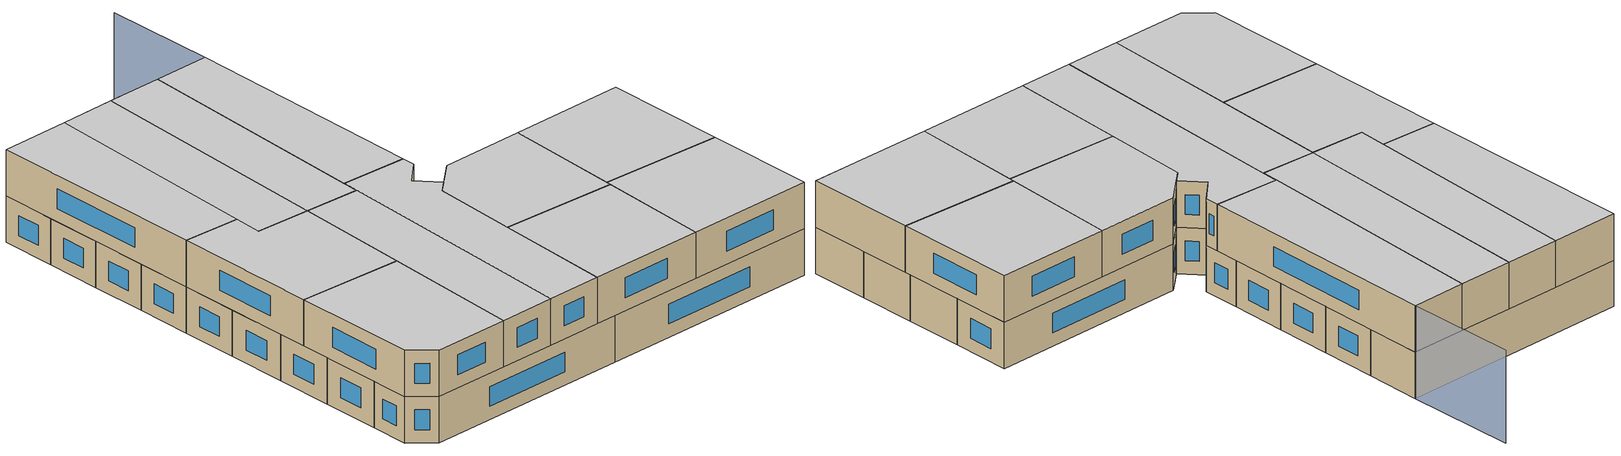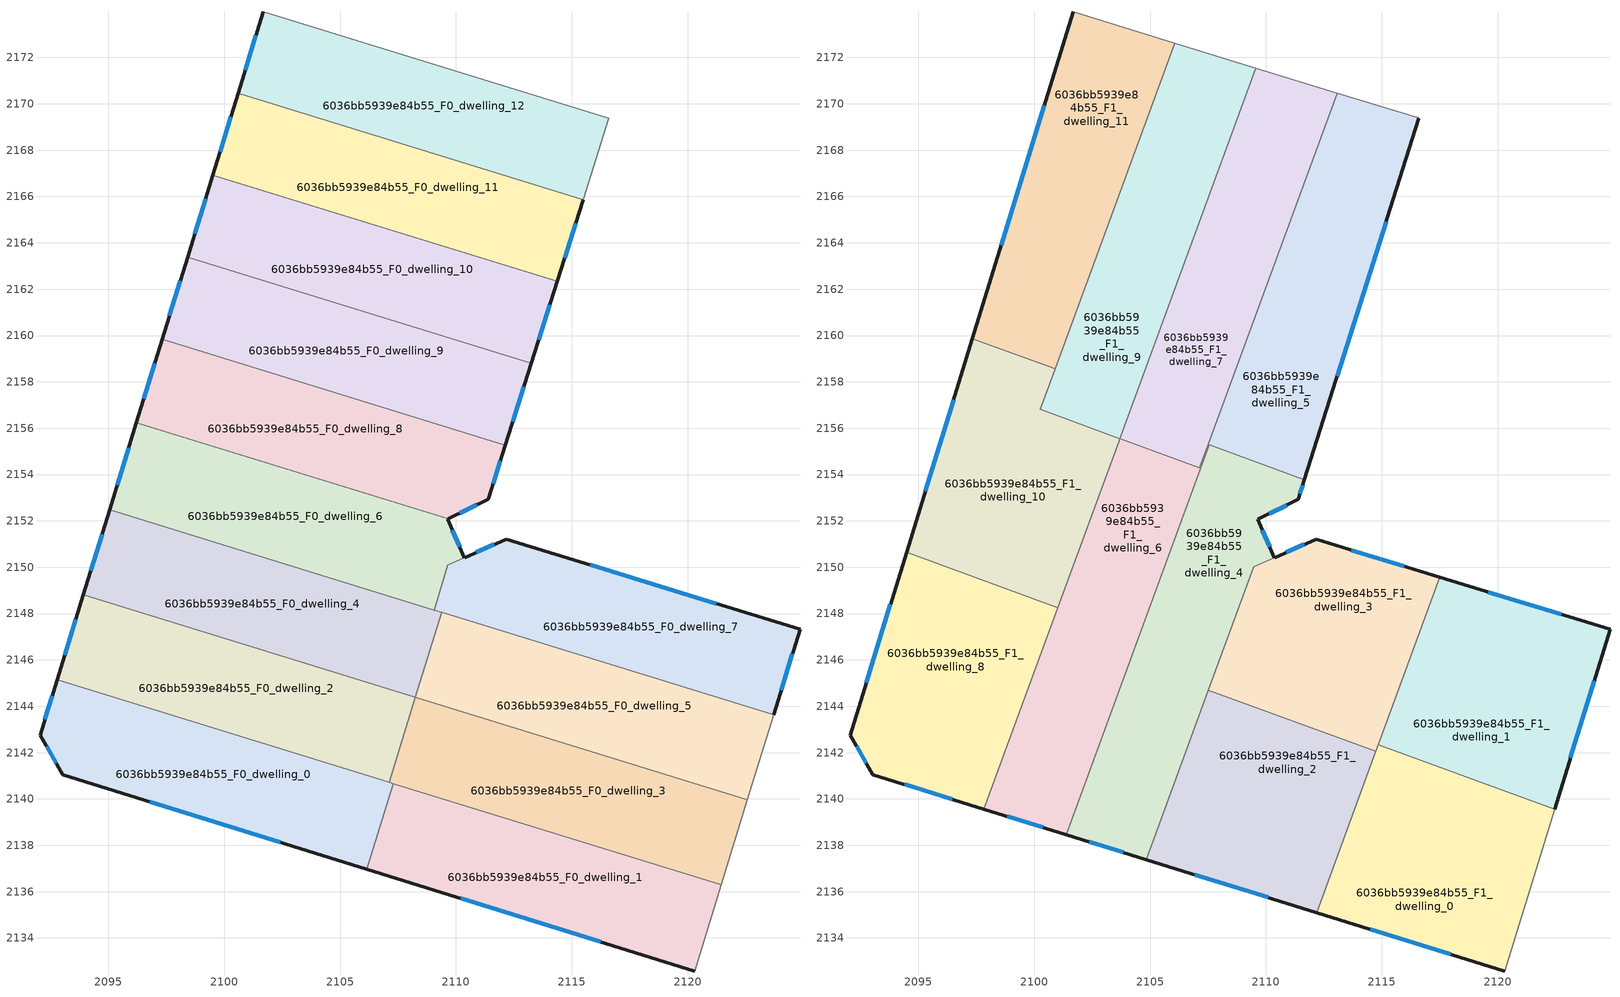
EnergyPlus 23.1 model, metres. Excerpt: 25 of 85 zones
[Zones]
6036bb5939e84b55_F0_dwelling_0
 floor ground (EU_floor_Construction): 2107.3,2140.67 2106.16,2136.97 2093.04,2141.05 2092.05,2142.75 2092.79,2145.14 z0
 wall outside (EU_wall_Construction): 2092.79,2145.14 2092.05,2142.75 2093.04,2141.05 2106.16,2136.97 z0:3
 wall to 6036bb5939e84b55_F0_dwelling_1 (EU_wall_Construction): 2106.16,2136.97 2107.3,2140.67 z0:3
 wall to 6036bb5939e84b55_F0_dwelling_2 (EU_wall_Construction): 2107.12,2140.72 2092.79,2145.14 z0:3
 wall to 6036bb5939e84b55_F0_dwelling_3 (EU_wall_Construction): 2107.3,2140.67 2107.12,2140.72 z0:3
 window (EU_Window_Construction): 2096.79,2139.89 2102.41,2138.14 / 2092.33,2142.27 2092.76,2141.54 / 2092.58,2144.46 2092.26,2143.43 z0.86:2.14
6036bb5939e84b55_F0_dwelling_1
 floor ground (EU_floor_Construction): 2121.45,2136.3 2120.29,2132.57 2106.16,2136.97 2107.3,2140.67 z0
 wall outside (EU_wall_Construction): 2106.16,2136.97 2120.29,2132.57 z0:3
 wall adiabatic (EU_wall_Construction): 2120.29,2132.57 2121.45,2136.3 z0:3
 wall to 6036bb5939e84b55_F0_dwelling_3 (EU_wall_Construction): 2121.45,2136.3 2107.3,2140.67 z0:3
 window (EU_Window_Construction): 2110.2,2135.72 2116.26,2133.83 z0.86:2.14
 ceiling adiabatic (EU_roof_Construction): 2112.19,2135.09 2113.53,2138.74 2107.3,2140.67 2106.16,2136.97 z3
6036bb5939e84b55_F0_dwelling_10
 floor ground (EU_floor_Construction): 2114.37,2162.33 2113.25,2158.81 2098.41,2163.38 2099.51,2166.92 z0
 wall outside (EU_wall_Construction): 2113.25,2158.81 2114.37,2162.33 / 2099.51,2166.92 2098.41,2163.38 z0:3
 wall to 6036bb5939e84b55_F0_dwelling_11 (EU_wall_Construction): 2114.37,2162.33 2099.51,2166.92 z0:3
 wall to 6036bb5939e84b55_F0_dwelling_9 (EU_wall_Construction): 2098.41,2163.38 2113.25,2158.81 z0:3
 window (EU_Window_Construction): 2113.57,2159.81 2114.05,2161.33 / 2099.19,2165.91 2098.73,2164.39 z0.86:2.14
6036bb5939e84b55_F0_dwelling_11
 floor ground (EU_floor_Construction): 2115.49,2165.85 2114.37,2162.33 2099.51,2166.92 2100.59,2170.45 z0
 wall outside (EU_wall_Construction): 2114.37,2162.33 2115.49,2165.85 / 2100.59,2170.45 2099.51,2166.92 z0:3
 wall to 6036bb5939e84b55_F0_dwelling_12 (EU_wall_Construction): 2115.49,2165.85 2100.59,2170.45 z0:3
 window (EU_Window_Construction): 2114.69,2163.34 2115.17,2164.85 / 2100.28,2169.44 2099.82,2167.93 z0.86:2.14
 ceiling adiabatic (EU_roof_Construction): 2103.52,2165.68 2104.79,2169.15 2100.59,2170.45 2099.51,2166.92 z3
6036bb5939e84b55_F0_dwelling_12
 floor ground (EU_floor_Construction): 2116.6,2169.38 2115.49,2165.85 2100.59,2170.45 2101.68,2173.96 z0
 wall outside (EU_wall_Construction): 2101.68,2173.96 2100.59,2170.45 z0:3
 wall adiabatic (EU_wall_Construction): 2115.49,2165.85 2116.6,2169.38 2101.68,2173.96 z0:3
 window (EU_Window_Construction): 2101.37,2172.96 2100.9,2171.45 z0.86:2.14
 ceiling adiabatic (EU_roof_Construction): 2104.79,2169.15 2106.06,2172.62 2101.68,2173.96 2100.59,2170.45 z3
6036bb5939e84b55_F0_dwelling_2
 floor ground (EU_floor_Construction): 2108.25,2144.39 2107.12,2140.72 2092.79,2145.14 2093.92,2148.81 z0
 wall outside (EU_wall_Construction): 2093.92,2148.81 2092.79,2145.14 z0:3
 wall to 6036bb5939e84b55_F0_dwelling_4 (EU_wall_Construction): 2108.25,2144.39 2093.92,2148.81 z0:3
 wall to 6036bb5939e84b55_F0_dwelling_3 (EU_wall_Construction): 2107.12,2140.72 2108.25,2144.39 z0:3
 window (EU_Window_Construction): 2093.59,2147.76 2093.11,2146.19 z0.86:2.14
6036bb5939e84b55_F0_dwelling_3
 floor ground (EU_floor_Construction): 2122.58,2139.97 2121.45,2136.3 2107.12,2140.72 2108.25,2144.39 z0
 wall to 6036bb5939e84b55_F0_dwelling_5 (EU_wall_Construction): 2122.58,2139.97 2108.25,2144.39 z0:3
 wall adiabatic (EU_wall_Construction): 2121.45,2136.3 2122.58,2139.97 z0:3
6036bb5939e84b55_F0_dwelling_4
 floor ground (EU_floor_Construction): 2109.38,2148.05 2108.25,2144.39 2093.92,2148.81 2095.05,2152.47 z0
 wall outside (EU_wall_Construction): 2095.05,2152.47 2093.92,2148.81 z0:3
 wall to 6036bb5939e84b55_F0_dwelling_5 (EU_wall_Construction): 2108.25,2144.39 2109.38,2148.05 z0:3
 wall to 6036bb5939e84b55_F0_dwelling_6 (EU_wall_Construction): 2109.05,2148.15 2095.05,2152.47 z0:3
 wall to 6036bb5939e84b55_F0_dwelling_7 (EU_wall_Construction): 2109.38,2148.05 2109.05,2148.15 z0:3
 window (EU_Window_Construction): 2094.73,2151.43 2094.24,2149.86 z0.86:2.14
6036bb5939e84b55_F0_dwelling_5
 floor ground (EU_floor_Construction): 2123.71,2143.63 2122.58,2139.97 2108.25,2144.39 2109.38,2148.05 z0
 wall adiabatic (EU_wall_Construction): 2122.58,2139.97 2123.71,2143.63 z0:3
 wall to 6036bb5939e84b55_F0_dwelling_7 (EU_wall_Construction): 2123.71,2143.63 2109.38,2148.05 z0:3
6036bb5939e84b55_F0_dwelling_6
 floor ground (EU_floor_Construction): 2109.67,2152.08 2109.64,2152.07 2110.36,2150.42 2109.66,2150.1 2109.05,2148.15 2095.05,2152.47 2096.21,2156.24 z0
 wall outside (EU_wall_Construction): 2096.21,2156.24 2095.05,2152.47 / 2110.36,2150.42 2109.64,2152.07 2109.67,2152.08 z0:3
 wall to 6036bb5939e84b55_F0_dwelling_8 (EU_wall_Construction): 2109.67,2152.08 2096.21,2156.24 z0:3
 wall to 6036bb5939e84b55_F0_dwelling_7 (EU_wall_Construction): 2109.66,2150.1 2110.36,2150.42 / 2109.05,2148.15 2109.65,2150.1 z0:3
 window (EU_Window_Construction): 2095.88,2155.16 2095.38,2153.55 / 2110.16,2150.89 2109.85,2151.6 z0.86:2.14
6036bb5939e84b55_F0_dwelling_7
 floor ground (EU_floor_Construction): 2124.85,2147.32 2123.71,2143.63 2109.05,2148.15 2109.66,2150.1 2112.16,2151.21 z0
 wall outside (EU_wall_Construction): 2123.71,2143.63 2124.85,2147.32 2112.16,2151.21 2110.37,2150.42 z0:3
 window (EU_Window_Construction): 2111.65,2150.98 2110.88,2150.64 / 2121.22,2148.43 2115.78,2150.1 / 2124.03,2144.68 2124.52,2146.27 z0.86:2.14
6036bb5939e84b55_F0_dwelling_8
 floor ground (EU_floor_Construction): 2112.13,2155.27 2111.39,2152.93 2109.67,2152.08 2096.21,2156.24 2097.32,2159.84 z0
 wall outside (EU_wall_Construction): 2097.32,2159.84 2096.21,2156.24 / 2109.67,2152.08 2111.39,2152.93 2112.13,2155.27 z0:3
 wall to 6036bb5939e84b55_F0_dwelling_9 (EU_wall_Construction): 2112.13,2155.27 2097.32,2159.84 z0:3
 window (EU_Window_Construction): 2097,2158.81 2096.53,2157.27 / 2111.6,2153.6 2111.92,2154.6 / 2110.16,2152.33 2110.9,2152.69 z0.86:2.14
6036bb5939e84b55_F0_dwelling_9
 floor ground (EU_floor_Construction): 2113.25,2158.81 2112.13,2155.27 2097.32,2159.84 2098.41,2163.38 z0
 wall outside (EU_wall_Construction): 2112.13,2155.27 2113.25,2158.81 / 2098.41,2163.38 2097.32,2159.84 z0:3
 window (EU_Window_Construction): 2112.45,2156.28 2112.93,2157.8 / 2098.1,2162.37 2097.63,2160.85 z0.86:2.14
 ceiling adiabatic (EU_roof_Construction): 2107.96,2156.56 2109.24,2160.04 2105.74,2161.12 2104.46,2157.64 z3
6036bb5939e84b55_F1_dwelling_0
 floor to 6036bb5939e84b55_F0_dwelling_1 (EU_floor_Construction): 2121.45,2136.3 2120.29,2132.57 2112.19,2135.09 2113.53,2138.74 z3
 floor to 6036bb5939e84b55_F0_dwelling_3 (EU_floor_Construction): 2122.45,2139.56 2121.45,2136.3 2113.53,2138.74 2114.85,2142.35 2114.87,2142.34 z3
 wall outside (EU_wall_Construction): 2112.19,2135.09 2120.29,2132.57 z3:6
 wall to 6036bb5939e84b55_F1_dwelling_1 (EU_wall_Construction): 2122.45,2139.56 2114.85,2142.35 z3:6
 wall adiabatic (EU_wall_Construction): 2120.29,2132.57 2122.45,2139.56 z3:6
 wall to 6036bb5939e84b55_F1_dwelling_2 (EU_wall_Construction): 2114.74,2142.05 2112.19,2135.09 z3:6
 wall to 6036bb5939e84b55_F1_dwelling_3 (EU_wall_Construction): 2114.85,2142.35 2114.74,2142.05 z3:6
 window (EU_Window_Construction): 2114.51,2134.37 2117.98,2133.29 z3.86:5.14
 ceiling to 6036bb5939e84b55_F2_dwelling_0 (EU_floor_Construction): 2120.29,2132.57 2122.45,2139.56 2114.85,2142.35 2112.19,2135.09 z6
6036bb5939e84b55_F1_dwelling_1
 floor to 6036bb5939e84b55_F0_dwelling_5 (EU_floor_Construction): 2123.71,2143.63 2122.58,2139.97 2114.87,2142.34 2114.85,2142.35 2116.18,2145.95 z3
 floor to 6036bb5939e84b55_F0_dwelling_7 (EU_floor_Construction): 2124.85,2147.32 2123.71,2143.63 2116.18,2145.95 2117.5,2149.57 z3
 floor to 6036bb5939e84b55_F0_dwelling_3 (EU_floor_Construction): 2122.58,2139.97 2122.45,2139.56 2114.87,2142.34 z3
 wall outside (EU_wall_Construction): 2122.45,2139.56 2124.85,2147.32 2117.5,2149.57 z3:6
 wall to 6036bb5939e84b55_F1_dwelling_3 (EU_wall_Construction): 2117.5,2149.57 2114.85,2142.35 z3:6
 window (EU_Window_Construction): 2123.14,2141.78 2124.16,2145.1 / 2122.75,2147.96 2119.6,2148.93 z3.86:5.14
 ceiling to 6036bb5939e84b55_F2_dwelling_1 (EU_floor_Construction): 2122.45,2139.56 2124.85,2147.32 2117.5,2149.57 2114.85,2142.35 z6
6036bb5939e84b55_F1_dwelling_10
 floor to 6036bb5939e84b55_F0_dwelling_6 (EU_floor_Construction): 2103.16,2154.09 2101.8,2150.39 2095.05,2152.47 2096.21,2156.24 z3
 floor to 6036bb5939e84b55_F0_dwelling_8 (EU_floor_Construction): 2100.9,2158.56 2100.26,2156.81 2103.7,2155.55 2103.66,2155.46 2103.16,2154.09 2096.21,2156.24 2097.32,2159.84 2097.85,2159.68 z3
 floor to 6036bb5939e84b55_F0_dwelling_4 (EU_floor_Construction): 2101.8,2150.39 2101.02,2148.26 2094.49,2150.65 2095.05,2152.47 z3
 wall outside (EU_wall_Construction): 2097.33,2159.87 2094.49,2150.66 z3:6
 wall to 6036bb5939e84b55_F1_dwelling_11 (EU_wall_Construction): 2100.9,2158.56 2097.33,2159.87 z3:6
 wall to 6036bb5939e84b55_F1_dwelling_6 (EU_wall_Construction): 2101.02,2148.26 2103.66,2155.46 2103.7,2155.55 z3:6
 wall to 6036bb5939e84b55_F1_dwelling_8 (EU_wall_Construction): 2094.49,2150.66 2101.02,2148.26 z3:6
 wall to 6036bb5939e84b55_F1_dwelling_9 (EU_wall_Construction): 2103.69,2155.55 2100.26,2156.81 2100.9,2158.56 z3:6
 window (EU_Window_Construction): 2096.52,2157.24 2095.3,2153.29 z3.86:5.14
 ceiling to 6036bb5939e84b55_F2_dwelling_10 (EU_floor_Construction): 2101.02,2148.26 2103.66,2155.46 2103.7,2155.55 2100.26,2156.81 2100.9,2158.56 2097.33,2159.87 2094.49,2150.66 z6
6036bb5939e84b55_F1_dwelling_11
 floor to 6036bb5939e84b55_F0_dwelling_9 (EU_floor_Construction): 2102.24,2162.2 2100.96,2158.72 2097.85,2159.68 2097.33,2159.87 2098.41,2163.38 z3
 floor to 6036bb5939e84b55_F0_dwelling_10 (EU_floor_Construction): 2103.52,2165.68 2102.24,2162.2 2098.41,2163.38 2099.51,2166.92 z3
 floor to 6036bb5939e84b55_F0_dwelling_8 (EU_floor_Construction): 2100.96,2158.72 2100.9,2158.56 2097.85,2159.68 z3
 floor adiabatic (EU_floor_Construction): 2106.06,2172.62 2103.52,2165.68 2099.51,2166.92 2101.68,2173.96 z3
 wall outside (EU_wall_Construction): 2101.68,2173.96 2097.33,2159.87 z3:6
 wall adiabatic (EU_wall_Construction): 2106.06,2172.62 2101.68,2173.96 z3:6
 wall to 6036bb5939e84b55_F1_dwelling_9 (EU_wall_Construction): 2100.9,2158.56 2106.06,2172.62 z3:6
 window (EU_Window_Construction): 2100.44,2169.94 2098.57,2163.9 z3.86:5.14
 ceiling to 6036bb5939e84b55_F2_dwelling_11 (EU_floor_Construction): 2100.9,2158.56 2106.06,2172.62 2101.68,2173.96 2097.33,2159.87 z6
6036bb5939e84b55_F1_dwelling_2
 floor to 6036bb5939e84b55_F0_dwelling_3 (EU_floor_Construction): 2114.74,2142.05 2113.53,2138.74 2107.12,2140.72 2108.25,2144.39 2109.03,2144.15 z3
 floor to 6036bb5939e84b55_F0_dwelling_5 (EU_floor_Construction): 2109.03,2144.15 2108.25,2144.39 2108.26,2144.43 z3
 floor to 6036bb5939e84b55_F0_dwelling_2 (EU_floor_Construction): 2108.25,2144.39 2107.12,2140.72 2106.16,2141.02 2107.49,2144.62 z3
 floor to 6036bb5939e84b55_F0_dwelling_0 (EU_floor_Construction): 2107.3,2140.67 2106.16,2136.97 2104.83,2137.38 2106.16,2141.02 z3
 floor adiabatic (EU_floor_Construction): 2113.53,2138.74 2112.19,2135.09 2106.16,2136.97 2107.3,2140.67 z3
 floor to 6036bb5939e84b55_F0_dwelling_4 (EU_floor_Construction): 2108.26,2144.43 2108.25,2144.39 2107.49,2144.62 2107.52,2144.7 z3
 wall outside (EU_wall_Construction): 2104.83,2137.38 2112.19,2135.09 z3:6
 wall to 6036bb5939e84b55_F1_dwelling_3 (EU_wall_Construction): 2114.74,2142.05 2107.52,2144.7 z3:6
 wall to 6036bb5939e84b55_F1_dwelling_4 (EU_wall_Construction): 2107.52,2144.7 2104.83,2137.38 z3:6
 window (EU_Window_Construction): 2106.93,2136.73 2110.09,2135.75 z3.86:5.14
 ceiling to 6036bb5939e84b55_F2_dwelling_2 (EU_floor_Construction): 2112.19,2135.09 2114.74,2142.05 2107.52,2144.7 2104.83,2137.38 z6
6036bb5939e84b55_F1_dwelling_3
 floor to 6036bb5939e84b55_F0_dwelling_7 (EU_floor_Construction): 2117.5,2149.57 2116.18,2145.95 2109.05,2148.15 2109.65,2150.1 2112.16,2151.21 z3
 floor to 6036bb5939e84b55_F0_dwelling_5 (EU_floor_Construction): 2116.18,2145.95 2114.85,2142.35 2109.03,2144.15 2108.26,2144.43 2109.38,2148.05 z3
 floor to 6036bb5939e84b55_F0_dwelling_4 (EU_floor_Construction): 2109.38,2148.05 2108.26,2144.43 2107.52,2144.7 2108.81,2148.23 z3
 floor to 6036bb5939e84b55_F0_dwelling_3 (EU_floor_Construction): 2114.85,2142.35 2114.74,2142.05 2109.03,2144.15 z3
 floor to 6036bb5939e84b55_F0_dwelling_6 (EU_floor_Construction): 2109.65,2150.1 2109.05,2148.15 2108.81,2148.23 2109.46,2150.01 z3
 wall outside (EU_wall_Construction): 2117.5,2149.57 2112.16,2151.21 2110.37,2150.42 z3:6
 wall to 6036bb5939e84b55_F1_dwelling_4 (EU_wall_Construction): 2110.36,2150.42 2109.47,2150.02 / 2109.46,2150.01 2107.52,2144.7 z3:6
 window (EU_Window_Construction): 2111.65,2150.98 2110.88,2150.64 / 2115.98,2150.04 2113.69,2150.74 z3.86:5.14
 ceiling to 6036bb5939e84b55_F2_dwelling_3 (EU_floor_Construction): 2114.74,2142.05 2117.5,2149.57 2112.16,2151.21 2109.47,2150.02 2107.52,2144.7 z6
6036bb5939e84b55_F1_dwelling_4
 floor to 6036bb5939e84b55_F0_dwelling_4 (EU_floor_Construction): 2108.81,2148.23 2107.49,2144.62 2104.03,2145.69 2105.35,2149.29 z3
 floor to 6036bb5939e84b55_F0_dwelling_2 (EU_floor_Construction): 2107.49,2144.62 2106.16,2141.02 2102.7,2142.08 2104.03,2145.69 z3
 floor to 6036bb5939e84b55_F0_dwelling_8 (EU_floor_Construction): 2111.66,2153.77 2111.39,2152.93 2109.67,2152.08 2106.71,2153 2107.55,2155.28 z3
 floor to 6036bb5939e84b55_F0_dwelling_0 (EU_floor_Construction): 2106.16,2141.02 2104.83,2137.38 2101.38,2138.46 2102.7,2142.08 z3
 floor to 6036bb5939e84b55_F0_dwelling_6 (EU_floor_Construction): 2109.67,2152.08 2109.64,2152.07 2110.36,2150.42 2109.47,2150.02 2108.81,2148.23 2105.35,2149.29 2106.71,2153 z3
 wall outside (EU_wall_Construction): 2101.38,2138.46 2104.83,2137.38 / 2110.36,2150.42 2109.64,2152.07 2111.39,2152.93 2111.66,2153.77 z3:6
 wall to 6036bb5939e84b55_F1_dwelling_6 (EU_wall_Construction): 2107.55,2155.28 2101.38,2138.46 z3:6
 wall to 6036bb5939e84b55_F1_dwelling_5 (EU_wall_Construction): 2111.66,2153.77 2107.55,2155.28 z3:6
 window (EU_Window_Construction): 2102.36,2138.15 2103.84,2137.69 / 2111.47,2153.17 2111.58,2153.53 / 2110.14,2152.32 2110.89,2152.68 / 2110.16,2150.89 2109.85,2151.6 z3.86:5.14
 ceiling to 6036bb5939e84b55_F2_dwelling_4 (EU_floor_Construction): 2104.83,2137.38 2109.47,2150.02 2110.36,2150.42 2109.64,2152.07 2111.39,2152.93 2111.66,2153.77 2107.55,2155.28 2101.38,2138.46 z6
6036bb5939e84b55_F1_dwelling_5
 floor to 6036bb5939e84b55_F0_dwelling_10 (EU_floor_Construction): 2114.37,2162.33 2113.25,2158.81 2109.24,2160.04 2110.52,2163.52 z3
 floor to 6036bb5939e84b55_F0_dwelling_9 (EU_floor_Construction): 2113.25,2158.81 2112.13,2155.27 2107.96,2156.56 2109.24,2160.04 z3
 floor to 6036bb5939e84b55_F0_dwelling_11 (EU_floor_Construction): 2115.49,2165.85 2114.37,2162.33 2110.52,2163.52 2111.79,2166.99 z3
 floor to 6036bb5939e84b55_F0_dwelling_12 (EU_floor_Construction): 2116.57,2169.39 2116.6,2169.38 2115.49,2165.85 2111.79,2166.99 2113.06,2170.46 z3
 floor to 6036bb5939e84b55_F0_dwelling_8 (EU_floor_Construction): 2112.13,2155.27 2111.66,2153.77 2107.5,2155.3 2107.96,2156.56 z3
 wall outside (EU_wall_Construction): 2111.66,2153.77 2116.6,2169.38 z3:6
 wall adiabatic (EU_wall_Construction): 2116.6,2169.38 2116.57,2169.39 2113.07,2170.46 z3:6
 wall to 6036bb5939e84b55_F1_dwelling_7 (EU_wall_Construction): 2113.07,2170.46 2107.5,2155.31 z3:6
 wall to 6036bb5939e84b55_F1_dwelling_6 (EU_wall_Construction): 2107.51,2155.3 2107.55,2155.28 z3:6
 window (EU_Window_Construction): 2113.07,2158.23 2115.19,2164.92 z3.86:5.14
 ceiling to 6036bb5939e84b55_F2_dwelling_5 (EU_floor_Construction): 2111.66,2153.77 2116.6,2169.38 2116.57,2169.39 2113.07,2170.46 2107.5,2155.3 z6
6036bb5939e84b55_F1_dwelling_6
 floor to 6036bb5939e84b55_F0_dwelling_2 (EU_floor_Construction): 2104.03,2145.69 2102.7,2142.08 2099.16,2143.18 2100.48,2146.78 z3
 floor to 6036bb5939e84b55_F0_dwelling_0 (EU_floor_Construction): 2102.7,2142.08 2101.38,2138.46 2097.83,2139.56 2099.16,2143.18 z3
 floor to 6036bb5939e84b55_F0_dwelling_4 (EU_floor_Construction): 2105.35,2149.29 2104.03,2145.69 2100.48,2146.78 2101.8,2150.39 z3
 floor to 6036bb5939e84b55_F0_dwelling_6 (EU_floor_Construction): 2106.71,2153 2105.35,2149.29 2101.8,2150.39 2103.16,2154.09 z3
 floor to 6036bb5939e84b55_F0_dwelling_8 (EU_floor_Construction): 2107.51,2155.3 2107.55,2155.28 2106.71,2153 2103.16,2154.09 2103.66,2155.46 2103.7,2155.55 2107.13,2154.29 2107.17,2154.38 z3
 wall outside (EU_wall_Construction): 2097.83,2139.56 2101.38,2138.46 z3:6
 wall to 6036bb5939e84b55_F1_dwelling_7 (EU_wall_Construction): 2107.17,2154.37 2107.13,2154.29 2103.7,2155.55 / 2107.51,2155.3 2107.17,2154.38 z3:6
 wall to 6036bb5939e84b55_F1_dwelling_8 (EU_wall_Construction): 2101.02,2148.26 2097.83,2139.56 z3:6
 window (EU_Window_Construction): 2098.84,2139.25 2100.36,2138.77 z3.86:5.14
 ceiling to 6036bb5939e84b55_F2_dwelling_6 (EU_floor_Construction): 2101.38,2138.46 2107.55,2155.28 2107.51,2155.3 2107.17,2154.38 2107.13,2154.29 2103.7,2155.55 2103.66,2155.46 2097.83,2139.56 z6
6036bb5939e84b55_F1_dwelling_7
 floor to 6036bb5939e84b55_F0_dwelling_12 (EU_floor_Construction): 2113.06,2170.46 2111.79,2166.99 2108.29,2168.07 2109.56,2171.54 z3
 floor to 6036bb5939e84b55_F0_dwelling_11 (EU_floor_Construction): 2111.79,2166.99 2110.52,2163.52 2107.02,2164.6 2108.29,2168.07 z3
 floor to 6036bb5939e84b55_F0_dwelling_10 (EU_floor_Construction): 2110.52,2163.52 2109.24,2160.04 2105.74,2161.12 2107.02,2164.6 z3
 floor to 6036bb5939e84b55_F0_dwelling_8 (EU_floor_Construction): 2107.97,2156.56 2107.49,2155.25 2107.16,2154.38 2107.13,2154.29 2103.7,2155.55 2103.73,2155.64 2104.46,2157.64 z3
 floor adiabatic (EU_floor_Construction): 2110.52,2163.52 2107.51,2155.3 2107.49,2155.25 2107.97,2156.56 2104.46,2157.64 2105.74,2161.12 2109.24,2160.04 z3
 wall to 6036bb5939e84b55_F1_dwelling_9 (EU_wall_Construction): 2103.73,2155.64 2103.7,2155.55 / 2109.56,2171.54 2103.73,2155.65 z3:6
 wall adiabatic (EU_wall_Construction): 2113.07,2170.46 2109.56,2171.54 z3:6
 ceiling to 6036bb5939e84b55_F2_dwelling_7 (EU_floor_Construction): 2107.16,2154.38 2113.07,2170.46 2109.56,2171.54 2103.73,2155.64 2103.7,2155.55 2107.13,2154.29 z6
6036bb5939e84b55_F1_dwelling_8
 floor to 6036bb5939e84b55_F0_dwelling_0 (EU_floor_Construction): 2099.16,2143.18 2097.83,2139.56 2093.04,2141.05 2092.05,2142.75 2092.79,2145.14 z3
 floor to 6036bb5939e84b55_F0_dwelling_2 (EU_floor_Construction): 2100.48,2146.78 2099.16,2143.18 2092.79,2145.14 2093.92,2148.81 z3
 floor to 6036bb5939e84b55_F0_dwelling_4 (EU_floor_Construction): 2101.02,2148.26 2100.48,2146.78 2093.92,2148.81 2094.49,2150.65 z3
 wall outside (EU_wall_Construction): 2094.49,2150.66 2092.05,2142.75 2093.04,2141.05 2097.83,2139.56 z3:6
 window (EU_Window_Construction): 2092.33,2142.27 2092.76,2141.54 / 2093.79,2148.4 2092.74,2145.01 / 2094.41,2140.63 2096.46,2139.99 z3.86:5.14
 ceiling to 6036bb5939e84b55_F2_dwelling_8 (EU_floor_Construction): 2097.83,2139.56 2101.02,2148.26 2094.49,2150.66 2092.05,2142.75 2093.04,2141.05 z6
6036bb5939e84b55_F1_dwelling_9
 floor to 6036bb5939e84b55_F0_dwelling_8 (EU_floor_Construction): 2104.46,2157.64 2103.73,2155.64 2103.7,2155.55 2100.26,2156.81 2100.96,2158.72 z3
 floor to 6036bb5939e84b55_F0_dwelling_10 (EU_floor_Construction): 2107.02,2164.6 2105.74,2161.12 2102.24,2162.2 2103.52,2165.68 z3
 floor to 6036bb5939e84b55_F0_dwelling_9 (EU_floor_Construction): 2105.74,2161.12 2104.46,2157.64 2100.96,2158.72 2102.24,2162.2 z3
 floor to 6036bb5939e84b55_F0_dwelling_11 (EU_floor_Construction): 2108.29,2168.07 2107.02,2164.6 2103.52,2165.68 2104.79,2169.15 z3
 floor to 6036bb5939e84b55_F0_dwelling_12 (EU_floor_Construction): 2109.56,2171.54 2108.29,2168.07 2104.79,2169.15 2106.06,2172.62 z3
 wall adiabatic (EU_wall_Construction): 2109.56,2171.54 2106.06,2172.62 z3:6
 ceiling to 6036bb5939e84b55_F2_dwelling_9 (EU_floor_Construction): 2103.73,2155.64 2109.56,2171.54 2106.06,2172.62 2100.26,2156.81 2103.69,2155.55 z6
shading: 2116.54,2169.16 2118.7,2176.4 z0:6
[Building]
EU S2 Campaign: North Axis=0; Terrain=City; Solar Distribution=FullExterior
[Site:Location]
Helsinki-Vantaa.AP: Latitude=60.317; Longitude=24.963; Time Zone=2; Elevation=54.6
[SizingPeriod:WeatherFileDays]
AnnualSizingPeriod: Begin Month=1; Begin Day of Month=1; End Month=12; End Day of Month=31; Day of Week for Start Day=Monday; Use Weather File Daylight Saving Period=No; Use Weather File Rain and Snow Indicators=No
[MATERIAL]
EU_InternalMass_Material: Roughness=MediumRough; Thickness=0.1; Conductivity=1; Density=1800; Specific Heat=900; Thermal Absorptance=0.9; Solar Absorptance=0.7; Visible Absorptance=0.7
[MATERIAL:NOMASS] Roughness=MediumRough; Thermal Absorptance=0.9; Solar Absorptance=0.7; Visible Absorptance=0.7
Name | Thermal Resistance
EU_wall_NoMass | 1.10183
EU_roof_NoMass; EU_floor_NoMass | 1.70606
[WINDOWMATERIAL:SIMPLEGLAZINGSYSTEM]
EU_Window_SimpleGlazing: UFactor=3.11035; Solar Heat Gain Coefficient=0.8; Visible Transmittance=0.8
[CONSTRUCTION]
EU_wall_Construction: EU_wall_NoMass
EU_roof_Construction: EU_roof_NoMass
EU_floor_Construction: EU_floor_NoMass
EU_Window_Construction: EU_Window_SimpleGlazing
EU_InternalMass_Construction: EU_InternalMass_Material
[ZONE] Type=1; Multiplier=1; Ceiling Height=autocalculate; Floor Area=autocalculate; Part of Total Floor Area=Yes
Name | Volume
6036bb5939e84b55_F0_dwelling_0; 6036bb5939e84b55_F0_dwelling_2 | 172.529
6036bb5939e84b55_F1_dwelling_0 | 186.919
6036bb5939e84b55_F0_dwelling_1 | 172.515
6036bb5939e84b55_F1_dwelling_1 | 186.909
6036bb5939e84b55_F0_dwelling_10 | 172.537
6036bb5939e84b55_F1_dwelling_10 | 187.938
6036bb5939e84b55_F0_dwelling_11; 6036bb5939e84b55_F0_dwelling_4 | 172.491
6036bb5939e84b55_F1_dwelling_11 | 186.901
6036bb5939e84b55_F0_dwelling_12 | 172.532
6036bb5939e84b55_F1_dwelling_2 | 175.571
6036bb5939e84b55_F0_dwelling_3 | 172.527
6036bb5939e84b55_F1_dwelling_3 | 174.098
6036bb5939e84b55_F1_dwelling_4 | 197.012
6036bb5939e84b55_F0_dwelling_5 | 172.507
6036bb5939e84b55_F1_dwelling_5 | 198.193
6036bb5939e84b55_F0_dwelling_6 | 173.583
6036bb5939e84b55_F1_dwelling_6 | 188.545
6036bb5939e84b55_F0_dwelling_7 | 171.471
6036bb5939e84b55_F1_dwelling_7 | 188.149
6036bb5939e84b55_F0_dwelling_8 | 172.533
6036bb5939e84b55_F1_dwelling_8 | 186.888
6036bb5939e84b55_F0_dwelling_9 | 172.521
6036bb5939e84b55_F1_dwelling_9 | 185.849
[INTERNALMASS] Construction=EU_InternalMass_Construction
Name | Zone or ZoneList | Surface Area
6036bb5939e84b55_F0_dwelling_0_EU_InternalMass | 6036bb5939e84b55_F0_dwelling_0 | 57.5092
6036bb5939e84b55_F0_dwelling_1_EU_InternalMass | 6036bb5939e84b55_F0_dwelling_1 | 57.5054
6036bb5939e84b55_F0_dwelling_2_EU_InternalMass | 6036bb5939e84b55_F0_dwelling_2 | 57.5103
6036bb5939e84b55_F0_dwelling_3_EU_InternalMass | 6036bb5939e84b55_F0_dwelling_3 | 57.5103
6036bb5939e84b55_F0_dwelling_4_EU_InternalMass | 6036bb5939e84b55_F0_dwelling_4 | 57.4972
6036bb5939e84b55_F0_dwelling_5_EU_InternalMass | 6036bb5939e84b55_F0_dwelling_5 | 57.5033
6036bb5939e84b55_F0_dwelling_6_EU_InternalMass | 6036bb5939e84b55_F0_dwelling_6 | 57.8597
6036bb5939e84b55_F0_dwelling_7_EU_InternalMass | 6036bb5939e84b55_F0_dwelling_7 | 57.1643
6036bb5939e84b55_F0_dwelling_8_EU_InternalMass | 6036bb5939e84b55_F0_dwelling_8 | 57.511
6036bb5939e84b55_F0_dwelling_9_EU_InternalMass | 6036bb5939e84b55_F0_dwelling_9 | 57.5067
6036bb5939e84b55_F0_dwelling_10_EU_InternalMass | 6036bb5939e84b55_F0_dwelling_10 | 57.5128
6036bb5939e84b55_F0_dwelling_11_EU_InternalMass | 6036bb5939e84b55_F0_dwelling_11 | 57.4968
6036bb5939e84b55_F0_dwelling_12_EU_InternalMass | 6036bb5939e84b55_F0_dwelling_12 | 57.5108
6036bb5939e84b55_F1_dwelling_0_EU_InternalMass | 6036bb5939e84b55_F1_dwelling_0 | 62.3051
6036bb5939e84b55_F1_dwelling_1_EU_InternalMass | 6036bb5939e84b55_F1_dwelling_1 | 62.3017
6036bb5939e84b55_F1_dwelling_2_EU_InternalMass | 6036bb5939e84b55_F1_dwelling_2 | 58.5242
6036bb5939e84b55_F1_dwelling_3_EU_InternalMass | 6036bb5939e84b55_F1_dwelling_3 | 58.0376
6036bb5939e84b55_F1_dwelling_4_EU_InternalMass | 6036bb5939e84b55_F1_dwelling_4 | 65.6692
6036bb5939e84b55_F1_dwelling_5_EU_InternalMass | 6036bb5939e84b55_F1_dwelling_5 | 66.0642
6036bb5939e84b55_F1_dwelling_6_EU_InternalMass | 6036bb5939e84b55_F1_dwelling_6 | 62.8478
6036bb5939e84b55_F1_dwelling_7_EU_InternalMass | 6036bb5939e84b55_F1_dwelling_7 | 62.6699
6036bb5939e84b55_F1_dwelling_8_EU_InternalMass | 6036bb5939e84b55_F1_dwelling_8 | 62.2967
6036bb5939e84b55_F1_dwelling_9_EU_InternalMass | 6036bb5939e84b55_F1_dwelling_9 | 61.9515
6036bb5939e84b55_F1_dwelling_10_EU_InternalMass | 6036bb5939e84b55_F1_dwelling_10 | 62.6461
6036bb5939e84b55_F1_dwelling_11_EU_InternalMass | 6036bb5939e84b55_F1_dwelling_11 | 62.3008
[OTHEREQUIPMENT] Fuel Type=Electricity; Design Level Calculation Method=Watts/Area; Power per Zone Floor Area=1; Fraction Latent=0; Fraction Radiant=0; Fraction Lost=0; Carbon Dioxide Generation Rate=0; EndUse Subcategory=EU_Step8_InternalGains
Name | Zone or ZoneList or Space or SpaceList | Schedule
EU_Step8_InternalGain_6036bb5939e84b55_F0_dwelling_0_f000 | 6036bb5939e84b55_F0_dwelling_0 | EU_Step8_GainSchedule_6036bb5939e84b55_F0_dwelling_0_f000
EU_Step8_InternalGain_6036bb5939e84b55_F0_dwelling_1_f000 | 6036bb5939e84b55_F0_dwelling_1 | EU_Step8_GainSchedule_6036bb5939e84b55_F0_dwelling_1_f000
EU_Step8_InternalGain_6036bb5939e84b55_F0_dwelling_2_f000 | 6036bb5939e84b55_F0_dwelling_2 | EU_Step8_GainSchedule_6036bb5939e84b55_F0_dwelling_2_f000
EU_Step8_InternalGain_6036bb5939e84b55_F0_dwelling_3_f000 | 6036bb5939e84b55_F0_dwelling_3 | EU_Step8_GainSchedule_6036bb5939e84b55_F0_dwelling_3_f000
EU_Step8_InternalGain_6036bb5939e84b55_F0_dwelling_4_f000 | 6036bb5939e84b55_F0_dwelling_4 | EU_Step8_GainSchedule_6036bb5939e84b55_F0_dwelling_4_f000
EU_Step8_InternalGain_6036bb5939e84b55_F0_dwelling_5_f000 | 6036bb5939e84b55_F0_dwelling_5 | EU_Step8_GainSchedule_6036bb5939e84b55_F0_dwelling_5_f000
EU_Step8_InternalGain_6036bb5939e84b55_F0_dwelling_6_f000 | 6036bb5939e84b55_F0_dwelling_6 | EU_Step8_GainSchedule_6036bb5939e84b55_F0_dwelling_6_f000
EU_Step8_InternalGain_6036bb5939e84b55_F0_dwelling_7_f000 | 6036bb5939e84b55_F0_dwelling_7 | EU_Step8_GainSchedule_6036bb5939e84b55_F0_dwelling_7_f000
EU_Step8_InternalGain_6036bb5939e84b55_F0_dwelling_8_f000 | 6036bb5939e84b55_F0_dwelling_8 | EU_Step8_GainSchedule_6036bb5939e84b55_F0_dwelling_8_f000
EU_Step8_InternalGain_6036bb5939e84b55_F0_dwelling_9_f000 | 6036bb5939e84b55_F0_dwelling_9 | EU_Step8_GainSchedule_6036bb5939e84b55_F0_dwelling_9_f000
EU_Step8_InternalGain_6036bb5939e84b55_F0_dwelling_10_f000 | 6036bb5939e84b55_F0_dwelling_10 | EU_Step8_GainSchedule_6036bb5939e84b55_F0_dwelling_10_f000
EU_Step8_InternalGain_6036bb5939e84b55_F0_dwelling_11_f000 | 6036bb5939e84b55_F0_dwelling_11 | EU_Step8_GainSchedule_6036bb5939e84b55_F0_dwelling_11_f000
EU_Step8_InternalGain_6036bb5939e84b55_F0_dwelling_12_f000 | 6036bb5939e84b55_F0_dwelling_12 | EU_Step8_GainSchedule_6036bb5939e84b55_F0_dwelling_12_f000
EU_Step8_InternalGain_6036bb5939e84b55_F1_dwelling_0_f000 | 6036bb5939e84b55_F1_dwelling_0 | EU_Step8_GainSchedule_6036bb5939e84b55_F1_dwelling_0_f000
EU_Step8_InternalGain_6036bb5939e84b55_F1_dwelling_1_f000 | 6036bb5939e84b55_F1_dwelling_1 | EU_Step8_GainSchedule_6036bb5939e84b55_F1_dwelling_1_f000
EU_Step8_InternalGain_6036bb5939e84b55_F1_dwelling_2_f000 | 6036bb5939e84b55_F1_dwelling_2 | EU_Step8_GainSchedule_6036bb5939e84b55_F1_dwelling_2_f000
EU_Step8_InternalGain_6036bb5939e84b55_F1_dwelling_3_f000 | 6036bb5939e84b55_F1_dwelling_3 | EU_Step8_GainSchedule_6036bb5939e84b55_F1_dwelling_3_f000
EU_Step8_InternalGain_6036bb5939e84b55_F1_dwelling_4_f000 | 6036bb5939e84b55_F1_dwelling_4 | EU_Step8_GainSchedule_6036bb5939e84b55_F1_dwelling_4_f000
EU_Step8_InternalGain_6036bb5939e84b55_F1_dwelling_5_f000 | 6036bb5939e84b55_F1_dwelling_5 | EU_Step8_GainSchedule_6036bb5939e84b55_F1_dwelling_5_f000
EU_Step8_InternalGain_6036bb5939e84b55_F1_dwelling_6_f000 | 6036bb5939e84b55_F1_dwelling_6 | EU_Step8_GainSchedule_6036bb5939e84b55_F1_dwelling_6_f000
EU_Step8_InternalGain_6036bb5939e84b55_F1_dwelling_7_f000 | 6036bb5939e84b55_F1_dwelling_7 | EU_Step8_GainSchedule_6036bb5939e84b55_F1_dwelling_7_f000
EU_Step8_InternalGain_6036bb5939e84b55_F1_dwelling_8_f000 | 6036bb5939e84b55_F1_dwelling_8 | EU_Step8_GainSchedule_6036bb5939e84b55_F1_dwelling_8_f000
EU_Step8_InternalGain_6036bb5939e84b55_F1_dwelling_9_f000 | 6036bb5939e84b55_F1_dwelling_9 | EU_Step8_GainSchedule_6036bb5939e84b55_F1_dwelling_9_f000
EU_Step8_InternalGain_6036bb5939e84b55_F1_dwelling_10_f000 | 6036bb5939e84b55_F1_dwelling_10 | EU_Step8_GainSchedule_6036bb5939e84b55_F1_dwelling_10_f000
EU_Step8_InternalGain_6036bb5939e84b55_F1_dwelling_11_f000 | 6036bb5939e84b55_F1_dwelling_11 | EU_Step8_GainSchedule_6036bb5939e84b55_F1_dwelling_11_f000
[ZONEVENTILATION:DESIGNFLOWRATE] Schedule=EU_AlwaysOn; Design Flow Rate Calculation Method=AirChanges/Hour; Air Changes per Hour=0.756316; Ventilation Type=Natural; Fan Pressure Rise=0; Fan Total Efficiency=1; Constant Term Coefficient=1; Temperature Term Coefficient=0; Velocity Term Coefficient=0; Velocity Squared Term Coefficient=0; Minimum Indoor Temperature=-100; Maximum Indoor Temperature=100; Delta Temperature=-100; Minimum Outdoor Temperature=-100; Maximum Outdoor Temperature=100; Maximum Wind Speed=40
Name | Zone or ZoneList or Space or SpaceList
EU_ConstantAir_6036bb5939e84b55_F0_dwelling_0 | 6036bb5939e84b55_F0_dwelling_0
EU_ConstantAir_6036bb5939e84b55_F0_dwelling_1 | 6036bb5939e84b55_F0_dwelling_1
EU_ConstantAir_6036bb5939e84b55_F0_dwelling_2 | 6036bb5939e84b55_F0_dwelling_2
EU_ConstantAir_6036bb5939e84b55_F0_dwelling_3 | 6036bb5939e84b55_F0_dwelling_3
EU_ConstantAir_6036bb5939e84b55_F0_dwelling_4 | 6036bb5939e84b55_F0_dwelling_4
EU_ConstantAir_6036bb5939e84b55_F0_dwelling_5 | 6036bb5939e84b55_F0_dwelling_5
EU_ConstantAir_6036bb5939e84b55_F0_dwelling_6 | 6036bb5939e84b55_F0_dwelling_6
EU_ConstantAir_6036bb5939e84b55_F0_dwelling_7 | 6036bb5939e84b55_F0_dwelling_7
EU_ConstantAir_6036bb5939e84b55_F0_dwelling_8 | 6036bb5939e84b55_F0_dwelling_8
EU_ConstantAir_6036bb5939e84b55_F0_dwelling_9 | 6036bb5939e84b55_F0_dwelling_9
EU_ConstantAir_6036bb5939e84b55_F0_dwelling_10 | 6036bb5939e84b55_F0_dwelling_10
EU_ConstantAir_6036bb5939e84b55_F0_dwelling_11 | 6036bb5939e84b55_F0_dwelling_11
EU_ConstantAir_6036bb5939e84b55_F0_dwelling_12 | 6036bb5939e84b55_F0_dwelling_12
EU_ConstantAir_6036bb5939e84b55_F1_dwelling_0 | 6036bb5939e84b55_F1_dwelling_0
EU_ConstantAir_6036bb5939e84b55_F1_dwelling_1 | 6036bb5939e84b55_F1_dwelling_1
EU_ConstantAir_6036bb5939e84b55_F1_dwelling_2 | 6036bb5939e84b55_F1_dwelling_2
EU_ConstantAir_6036bb5939e84b55_F1_dwelling_3 | 6036bb5939e84b55_F1_dwelling_3
EU_ConstantAir_6036bb5939e84b55_F1_dwelling_4 | 6036bb5939e84b55_F1_dwelling_4
EU_ConstantAir_6036bb5939e84b55_F1_dwelling_5 | 6036bb5939e84b55_F1_dwelling_5
EU_ConstantAir_6036bb5939e84b55_F1_dwelling_6 | 6036bb5939e84b55_F1_dwelling_6
EU_ConstantAir_6036bb5939e84b55_F1_dwelling_7 | 6036bb5939e84b55_F1_dwelling_7
EU_ConstantAir_6036bb5939e84b55_F1_dwelling_8 | 6036bb5939e84b55_F1_dwelling_8
EU_ConstantAir_6036bb5939e84b55_F1_dwelling_9 | 6036bb5939e84b55_F1_dwelling_9
EU_ConstantAir_6036bb5939e84b55_F1_dwelling_10 | 6036bb5939e84b55_F1_dwelling_10
EU_ConstantAir_6036bb5939e84b55_F1_dwelling_11 | 6036bb5939e84b55_F1_dwelling_11
[HVACTEMPLATE:THERMOSTAT] Constant Heating Setpoint=20; Constant Cooling Setpoint=50
EU_HeatOnly_6036bb5939e84b55_F0_dwelling_0; EU_HeatOnly_6036bb5939e84b55_F0_dwelling_1; EU_HeatOnly_6036bb5939e84b55_F0_dwelling_2; EU_HeatOnly_6036bb5939e84b55_F0_dwelling_3; EU_HeatOnly_6036bb5939e84b55_F0_dwelling_4; EU_HeatOnly_6036bb5939e84b55_F0_dwelling_5; EU_HeatOnly_6036bb5939e84b55_F0_dwelling_6; EU_HeatOnly_6036bb5939e84b55_F0_dwelling_7; EU_HeatOnly_6036bb5939e84b55_F0_dwelling_8; EU_HeatOnly_6036bb5939e84b55_F0_dwelling_9; EU_HeatOnly_6036bb5939e84b55_F0_dwelling_10; EU_HeatOnly_6036bb5939e84b55_F0_dwelling_11; EU_HeatOnly_6036bb5939e84b55_F0_dwelling_12; EU_HeatOnly_6036bb5939e84b55_F1_dwelling_0; EU_HeatOnly_6036bb5939e84b55_F1_dwelling_1; EU_HeatOnly_6036bb5939e84b55_F1_dwelling_2; EU_HeatOnly_6036bb5939e84b55_F1_dwelling_3; EU_HeatOnly_6036bb5939e84b55_F1_dwelling_4; EU_HeatOnly_6036bb5939e84b55_F1_dwelling_5; EU_HeatOnly_6036bb5939e84b55_F1_dwelling_6; EU_HeatOnly_6036bb5939e84b55_F1_dwelling_7; EU_HeatOnly_6036bb5939e84b55_F1_dwelling_8; EU_HeatOnly_6036bb5939e84b55_F1_dwelling_9; EU_HeatOnly_6036bb5939e84b55_F1_dwelling_10; EU_HeatOnly_6036bb5939e84b55_F1_dwelling_11; EU_HeatOnly_6036bb5939e84b55_F2_dwelling_0; EU_HeatOnly_6036bb5939e84b55_F2_dwelling_1; EU_HeatOnly_6036bb5939e84b55_F2_dwelling_2; EU_HeatOnly_6036bb5939e84b55_F2_dwelling_3; EU_HeatOnly_6036bb5939e84b55_F2_dwelling_4; EU_HeatOnly_6036bb5939e84b55_F2_dwelling_5; EU_HeatOnly_6036bb5939e84b55_F2_dwelling_6; EU_HeatOnly_6036bb5939e84b55_F2_dwelling_7; EU_HeatOnly_6036bb5939e84b55_F2_dwelling_8; EU_HeatOnly_6036bb5939e84b55_F2_dwelling_9; EU_HeatOnly_6036bb5939e84b55_F2_dwelling_10; EU_HeatOnly_6036bb5939e84b55_F2_dwelling_11; EU_HeatOnly_6036bb5939e84b55_F3_dwelling_0; EU_HeatOnly_6036bb5939e84b55_F3_dwelling_1; EU_HeatOnly_6036bb5939e84b55_F3_dwelling_2; EU_HeatOnly_6036bb5939e84b55_F3_dwelling_3; EU_HeatOnly_6036bb5939e84b55_F3_dwelling_4; EU_HeatOnly_6036bb5939e84b55_F3_dwelling_5; EU_HeatOnly_6036bb5939e84b55_F3_dwelling_6; EU_HeatOnly_6036bb5939e84b55_F3_dwelling_7; EU_HeatOnly_6036bb5939e84b55_F3_dwelling_8; EU_HeatOnly_6036bb5939e84b55_F3_dwelling_9; EU_HeatOnly_6036bb5939e84b55_F3_dwelling_10; EU_HeatOnly_6036bb5939e84b55_F3_dwelling_11; EU_HeatOnly_6036bb5939e84b55_F4_dwelling_0; EU_HeatOnly_6036bb5939e84b55_F4_dwelling_1; EU_HeatOnly_6036bb5939e84b55_F4_dwelling_2; EU_HeatOnly_6036bb5939e84b55_F4_dwelling_3; EU_HeatOnly_6036bb5939e84b55_F4_dwelling_4; EU_HeatOnly_6036bb5939e84b55_F4_dwelling_5; EU_HeatOnly_6036bb5939e84b55_F4_dwelling_6; EU_HeatOnly_6036bb5939e84b55_F4_dwelling_7; EU_HeatOnly_6036bb5939e84b55_F4_dwelling_8; EU_HeatOnly_6036bb5939e84b55_F4_dwelling_9; EU_HeatOnly_6036bb5939e84b55_F4_dwelling_10; EU_HeatOnly_6036bb5939e84b55_F4_dwelling_11; EU_HeatOnly_6036bb5939e84b55_F5_dwelling_0; EU_HeatOnly_6036bb5939e84b55_F5_dwelling_1; EU_HeatOnly_6036bb5939e84b55_F5_dwelling_2; EU_HeatOnly_6036bb5939e84b55_F5_dwelling_3; EU_HeatOnly_6036bb5939e84b55_F5_dwelling_4; EU_HeatOnly_6036bb5939e84b55_F5_dwelling_5; EU_HeatOnly_6036bb5939e84b55_F5_dwelling_6; EU_HeatOnly_6036bb5939e84b55_F5_dwelling_7; EU_HeatOnly_6036bb5939e84b55_F5_dwelling_8; EU_HeatOnly_6036bb5939e84b55_F5_dwelling_9; EU_HeatOnly_6036bb5939e84b55_F5_dwelling_10
[HVACTEMPLATE:ZONE:IDEALLOADSAIRSYSTEM] System Availability Schedule=EU_AlwaysOn; Maximum Heating Supply Air Temperature=50; Minimum Cooling Supply Air Temperature=13; Maximum Heating Supply Air Humidity Ratio=0.0156; Minimum Cooling Supply Air Humidity Ratio=0.0077; Heating Limit=NoLimit; Cooling Limit=NoLimit; Heating Availability Schedule=EU_AlwaysOn; Cooling Availability Schedule=EU_CoolingOff; Dehumidification Control Type=ConstantSensibleHeatRatio; Cooling Sensible Heat Ratio=0.7; Dehumidification Setpoint=60; Humidification Control Type=None; Humidification Setpoint=30; Outdoor Air Method=None; Outdoor Air Flow Rate per Person=0.00944; Outdoor Air Flow Rate per Zone Floor Area=0; Outdoor Air Flow Rate per Zone=0; Demand Controlled Ventilation Type=None; Outdoor Air Economizer Type=NoEconomizer; Heat Recovery Type=None; Sensible Heat Recovery Effectiveness=0.7; Latent Heat Recovery Effectiveness=0.65
Name | Template Thermostat
6036bb5939e84b55_F0_dwelling_0 | EU_HeatOnly_6036bb5939e84b55_F0_dwelling_0
6036bb5939e84b55_F0_dwelling_1 | EU_HeatOnly_6036bb5939e84b55_F0_dwelling_1
6036bb5939e84b55_F0_dwelling_2 | EU_HeatOnly_6036bb5939e84b55_F0_dwelling_2
6036bb5939e84b55_F0_dwelling_3 | EU_HeatOnly_6036bb5939e84b55_F0_dwelling_3
6036bb5939e84b55_F0_dwelling_4 | EU_HeatOnly_6036bb5939e84b55_F0_dwelling_4
6036bb5939e84b55_F0_dwelling_5 | EU_HeatOnly_6036bb5939e84b55_F0_dwelling_5
6036bb5939e84b55_F0_dwelling_6 | EU_HeatOnly_6036bb5939e84b55_F0_dwelling_6
6036bb5939e84b55_F0_dwelling_7 | EU_HeatOnly_6036bb5939e84b55_F0_dwelling_7
6036bb5939e84b55_F0_dwelling_8 | EU_HeatOnly_6036bb5939e84b55_F0_dwelling_8
6036bb5939e84b55_F0_dwelling_9 | EU_HeatOnly_6036bb5939e84b55_F0_dwelling_9
6036bb5939e84b55_F0_dwelling_10 | EU_HeatOnly_6036bb5939e84b55_F0_dwelling_10
6036bb5939e84b55_F0_dwelling_11 | EU_HeatOnly_6036bb5939e84b55_F0_dwelling_11
6036bb5939e84b55_F0_dwelling_12 | EU_HeatOnly_6036bb5939e84b55_F0_dwelling_12
6036bb5939e84b55_F1_dwelling_0 | EU_HeatOnly_6036bb5939e84b55_F1_dwelling_0
6036bb5939e84b55_F1_dwelling_1 | EU_HeatOnly_6036bb5939e84b55_F1_dwelling_1
6036bb5939e84b55_F1_dwelling_2 | EU_HeatOnly_6036bb5939e84b55_F1_dwelling_2
6036bb5939e84b55_F1_dwelling_3 | EU_HeatOnly_6036bb5939e84b55_F1_dwelling_3
6036bb5939e84b55_F1_dwelling_4 | EU_HeatOnly_6036bb5939e84b55_F1_dwelling_4
6036bb5939e84b55_F1_dwelling_5 | EU_HeatOnly_6036bb5939e84b55_F1_dwelling_5
6036bb5939e84b55_F1_dwelling_6 | EU_HeatOnly_6036bb5939e84b55_F1_dwelling_6
6036bb5939e84b55_F1_dwelling_7 | EU_HeatOnly_6036bb5939e84b55_F1_dwelling_7
6036bb5939e84b55_F1_dwelling_8 | EU_HeatOnly_6036bb5939e84b55_F1_dwelling_8
6036bb5939e84b55_F1_dwelling_9 | EU_HeatOnly_6036bb5939e84b55_F1_dwelling_9
6036bb5939e84b55_F1_dwelling_10 | EU_HeatOnly_6036bb5939e84b55_F1_dwelling_10
6036bb5939e84b55_F1_dwelling_11 | EU_HeatOnly_6036bb5939e84b55_F1_dwelling_11
[SIZING:ZONE] Zone Cooling Design Supply Air Temperature Input Method=SupplyAirTemperature; Zone Cooling Design Supply Air Temperature=13; Zone Heating Design Supply Air Temperature Input Method=SupplyAirTemperature; Zone Heating Design Supply Air Temperature=50; Zone Cooling Design Supply Air Humidity Ratio=0.008; Zone Heating Design Supply Air Humidity Ratio=0.008; Cooling Design Air Flow Method=DesignDay; Cooling Design Air Flow Rate=0; Cooling Minimum Air Flow per Zone Floor Area=0.000762; Cooling Minimum Air Flow=0; Cooling Minimum Air Flow Fraction=0.2; Heating Design Air Flow Method=DesignDay; Heating Design Air Flow Rate=0; Heating Maximum Air Flow per Zone Floor Area=0.002032; Heating Maximum Air Flow=0.141576; Heating Maximum Air Flow Fraction=0.3; Account for Dedicated Outdoor Air System=No; Dedicated Outdoor Air System Control Strategy=NeutralSupplyAir; Dedicated Outdoor Air Low Setpoint Temperature for Design=autosize; Dedicated Outdoor Air High Setpoint Temperature for Design=autosize; Zone Load Sizing Method=Sensible Load Only No Latent Load; Zone Latent Cooling Design Supply Air Humidity Ratio Input Method=HumidityRatioDifference; Zone Cooling Design Supply Air Humidity Ratio Difference=0.005; Zone Latent Heating Design Supply Air Humidity Ratio Input Method=HumidityRatioDifference; Zone Humidification Design Supply Air Humidity Ratio Difference=0.005
6036bb5939e84b55_F0_dwelling_0; 6036bb5939e84b55_F0_dwelling_1; 6036bb5939e84b55_F0_dwelling_2; 6036bb5939e84b55_F0_dwelling_3; 6036bb5939e84b55_F0_dwelling_4; 6036bb5939e84b55_F0_dwelling_5; 6036bb5939e84b55_F0_dwelling_6; 6036bb5939e84b55_F0_dwelling_7; 6036bb5939e84b55_F0_dwelling_8; 6036bb5939e84b55_F0_dwelling_9; 6036bb5939e84b55_F0_dwelling_10; 6036bb5939e84b55_F0_dwelling_11; 6036bb5939e84b55_F0_dwelling_12; 6036bb5939e84b55_F1_dwelling_0; 6036bb5939e84b55_F1_dwelling_1; 6036bb5939e84b55_F1_dwelling_2; 6036bb5939e84b55_F1_dwelling_3; 6036bb5939e84b55_F1_dwelling_4; 6036bb5939e84b55_F1_dwelling_5; 6036bb5939e84b55_F1_dwelling_6; 6036bb5939e84b55_F1_dwelling_7; 6036bb5939e84b55_F1_dwelling_8; 6036bb5939e84b55_F1_dwelling_9; 6036bb5939e84b55_F1_dwelling_10; 6036bb5939e84b55_F1_dwelling_11
[SCHEDULE:CONSTANT]
Name | Hourly Value
EU_AlwaysOn | 1
EU_CoolingOff | 0
[SCHEDULE:FILE] Column Number=1; Rows to Skip at Top=0; Number of Hours of Data=8760; Column Separator=Comma; Interpolate to Timestep=No; Minutes per Item=60; Adjust Schedule for Daylight Savings=Yes
Name | File
EU_Step8_GainSchedule_6036bb5939e84b55_F0_dwelling_0_f000 | ../../schedules/6036bb5939e84b55/6036bb5939e84b55_F0_dwelling_0_f000_gain.csv
EU_Step8_GainSchedule_6036bb5939e84b55_F0_dwelling_1_f000 | ../../schedules/6036bb5939e84b55/6036bb5939e84b55_F0_dwelling_1_f000_gain.csv
EU_Step8_GainSchedule_6036bb5939e84b55_F0_dwelling_2_f000 | ../../schedules/6036bb5939e84b55/6036bb5939e84b55_F0_dwelling_2_f000_gain.csv
EU_Step8_GainSchedule_6036bb5939e84b55_F0_dwelling_3_f000 | ../../schedules/6036bb5939e84b55/6036bb5939e84b55_F0_dwelling_3_f000_gain.csv
EU_Step8_GainSchedule_6036bb5939e84b55_F0_dwelling_4_f000 | ../../schedules/6036bb5939e84b55/6036bb5939e84b55_F0_dwelling_4_f000_gain.csv
EU_Step8_GainSchedule_6036bb5939e84b55_F0_dwelling_5_f000 | ../../schedules/6036bb5939e84b55/6036bb5939e84b55_F0_dwelling_5_f000_gain.csv
EU_Step8_GainSchedule_6036bb5939e84b55_F0_dwelling_6_f000 | ../../schedules/6036bb5939e84b55/6036bb5939e84b55_F0_dwelling_6_f000_gain.csv
EU_Step8_GainSchedule_6036bb5939e84b55_F0_dwelling_7_f000 | ../../schedules/6036bb5939e84b55/6036bb5939e84b55_F0_dwelling_7_f000_gain.csv
EU_Step8_GainSchedule_6036bb5939e84b55_F0_dwelling_8_f000 | ../../schedules/6036bb5939e84b55/6036bb5939e84b55_F0_dwelling_8_f000_gain.csv
EU_Step8_GainSchedule_6036bb5939e84b55_F0_dwelling_9_f000 | ../../schedules/6036bb5939e84b55/6036bb5939e84b55_F0_dwelling_9_f000_gain.csv
EU_Step8_GainSchedule_6036bb5939e84b55_F0_dwelling_10_f000 | ../../schedules/6036bb5939e84b55/6036bb5939e84b55_F0_dwelling_10_f000_gain.csv
EU_Step8_GainSchedule_6036bb5939e84b55_F0_dwelling_11_f000 | ../../schedules/6036bb5939e84b55/6036bb5939e84b55_F0_dwelling_11_f000_gain.csv
EU_Step8_GainSchedule_6036bb5939e84b55_F0_dwelling_12_f000 | ../../schedules/6036bb5939e84b55/6036bb5939e84b55_F0_dwelling_12_f000_gain.csv
EU_Step8_GainSchedule_6036bb5939e84b55_F1_dwelling_0_f000 | ../../schedules/6036bb5939e84b55/6036bb5939e84b55_F1_dwelling_0_f000_gain.csv
EU_Step8_GainSchedule_6036bb5939e84b55_F1_dwelling_1_f000 | ../../schedules/6036bb5939e84b55/6036bb5939e84b55_F1_dwelling_1_f000_gain.csv
EU_Step8_GainSchedule_6036bb5939e84b55_F1_dwelling_2_f000 | ../../schedules/6036bb5939e84b55/6036bb5939e84b55_F1_dwelling_2_f000_gain.csv
EU_Step8_GainSchedule_6036bb5939e84b55_F1_dwelling_3_f000 | ../../schedules/6036bb5939e84b55/6036bb5939e84b55_F1_dwelling_3_f000_gain.csv
EU_Step8_GainSchedule_6036bb5939e84b55_F1_dwelling_4_f000 | ../../schedules/6036bb5939e84b55/6036bb5939e84b55_F1_dwelling_4_f000_gain.csv
EU_Step8_GainSchedule_6036bb5939e84b55_F1_dwelling_5_f000 | ../../schedules/6036bb5939e84b55/6036bb5939e84b55_F1_dwelling_5_f000_gain.csv
EU_Step8_GainSchedule_6036bb5939e84b55_F1_dwelling_6_f000 | ../../schedules/6036bb5939e84b55/6036bb5939e84b55_F1_dwelling_6_f000_gain.csv
EU_Step8_GainSchedule_6036bb5939e84b55_F1_dwelling_7_f000 | ../../schedules/6036bb5939e84b55/6036bb5939e84b55_F1_dwelling_7_f000_gain.csv
EU_Step8_GainSchedule_6036bb5939e84b55_F1_dwelling_8_f000 | ../../schedules/6036bb5939e84b55/6036bb5939e84b55_F1_dwelling_8_f000_gain.csv
EU_Step8_GainSchedule_6036bb5939e84b55_F1_dwelling_9_f000 | ../../schedules/6036bb5939e84b55/6036bb5939e84b55_F1_dwelling_9_f000_gain.csv
EU_Step8_GainSchedule_6036bb5939e84b55_F1_dwelling_10_f000 | ../../schedules/6036bb5939e84b55/6036bb5939e84b55_F1_dwelling_10_f000_gain.csv
EU_Step8_GainSchedule_6036bb5939e84b55_F1_dwelling_11_f000 | ../../schedules/6036bb5939e84b55/6036bb5939e84b55_F1_dwelling_11_f000_gain.csv
